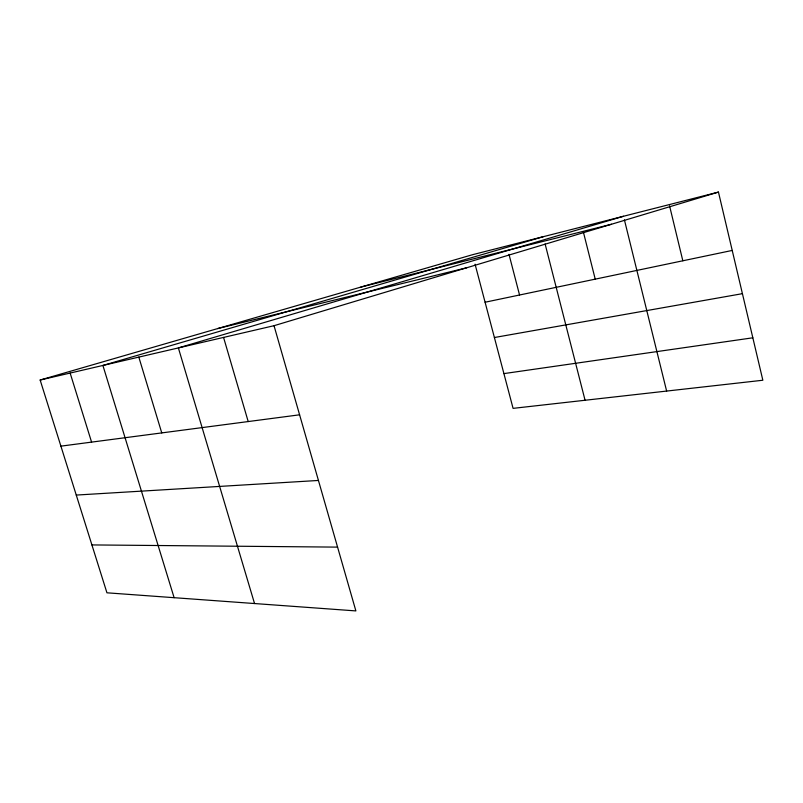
<?xml version="1.0" encoding="UTF-8"?>
<svg xmlns="http://www.w3.org/2000/svg" width="803" height="803" viewBox="0 0 803 803"><rect width="100%" height="100%" fill="white"/><g stroke="black" fill="none" stroke-linecap="round" stroke-linejoin="round"><path stroke-width="1.2" d="M274.024 325.697L355.88 610.912L106.94 592.805L40.15 380.03L274.024 325.697L718.454 192.088L762.85 380.241L513.077 408.366L475.065 264.207M623.519 216.258L178.376 347.92L254.541 603.545M543.25 236.704L102.904 365.455L174.121 597.693M40.15 380.03L472.555 254.702L718.454 192.088M360.788 287.103L611.525 224.238M217.583 328.598L466.754 267.76M485.092 302.229L732.226 250.436M494.397 337.521L742.424 293.667M503.913 373.606L752.833 337.802M60.908 446.147L299.599 414.81M76.265 495.07L318.44 480.455M91.913 544.926L337.571 547.124M70.142 373.064L91.582 442.122M138.819 357.104L161.754 432.907M223.565 337.421L248.197 421.555M508.992 254.35L519.551 295.012M545.096 243.931L585.066 400.255M583.269 231.575L595.224 279.153M624.413 219.871L666.631 391.071M669.561 205.809L682.831 260.784"/></g></svg>
